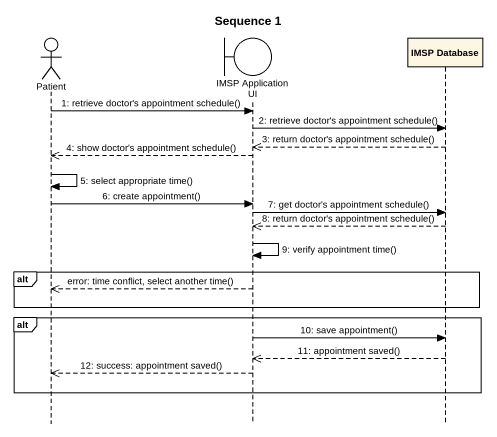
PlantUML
@startuml
title Sequence 1
hide footbox
actor Patient
boundary "IMSP Application UI" as IMSP_Application_UI
participant "IMSP Database" as IMSP_Database

Patient -> IMSP_Application_UI : 1: retrieve doctor's appointment schedule()
IMSP_Application_UI -> IMSP_Database : 2: retrieve doctor's appointment schedule()
IMSP_Database -->> IMSP_Application_UI : 3: return doctor's appointment schedule()
IMSP_Application_UI -->> Patient : 4: show doctor's appointment schedule()
Patient -> Patient : 5: select appropriate time()
Patient -> IMSP_Application_UI : 6: create appointment()
IMSP_Application_UI -> IMSP_Database : 7: get doctor's appointment schedule()
IMSP_Database -->> IMSP_Application_UI : 8: return doctor's appointment schedule()
IMSP_Application_UI -> IMSP_Application_UI : 9: verify appointment time()
alt
  IMSP_Application_UI -->> Patient : error: time conflict, select another time()
end
alt
  IMSP_Application_UI -> IMSP_Database : 10: save appointment()
  IMSP_Database -->> IMSP_Application_UI : 11: appointment saved()
  IMSP_Application_UI -->> Patient : 12: success: appointment saved()
end
@enduml
